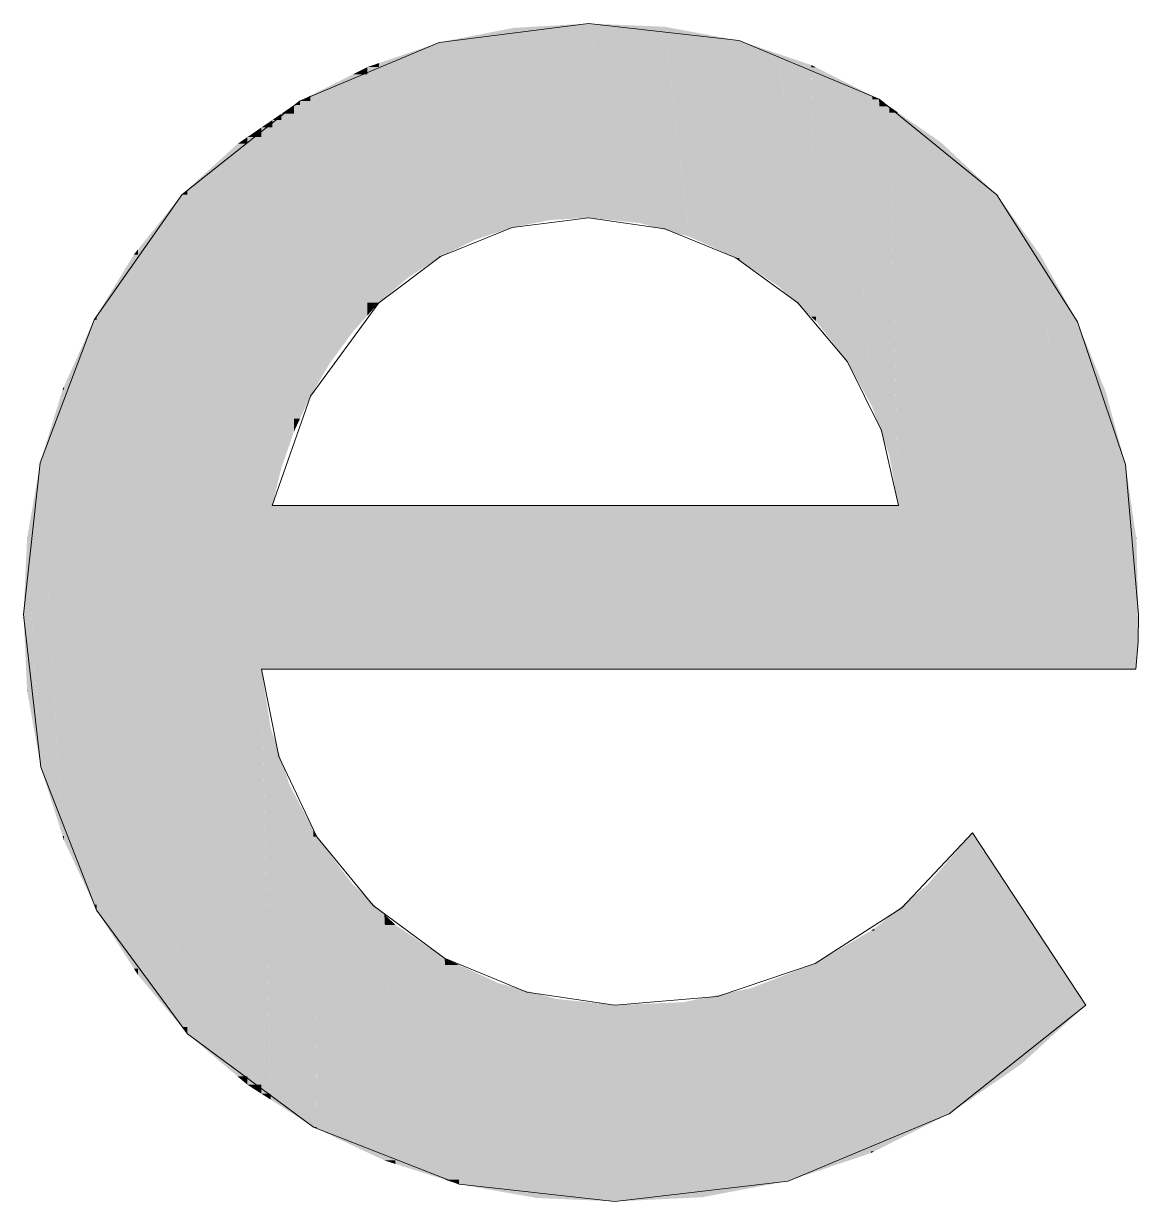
# Model space of a CAD drawing. Extents: x 885 to 2021, y 330 to 1122.
# Drawn here: x 1906.379 to 1907.687, y 647.362 to 648.743 of the extents above; entities that cross this region are included whole.
import ezdxf

# ---------------------------------------------------------------- set-up
doc = ezdxf.new("R2010")
doc.units = 0
doc.layers.get('0').update_dxf_attribs({"lineweight": 18})
doc.layers.add('P11_Plankopf_Ausführung_AF_4_800 Plankopf', color=7, linetype='Continuous', lineweight=25)

# ---------------------------------------------------------------- blocks, each defined once
blk = doc.blocks.new('Referenz-A0T8DI3SAL', base_point=(1729.7843, 502.0648))
at = {"layer": 'P11_Plankopf_Ausführung_AF_4_800 Plankopf', "color": 0, "linetype": 'Continuous', "lineweight": 13, "ltscale": 16.9}
for p, q in [((1907.0419, 648.7432), (1906.8665, 648.721)), ((1907.2185, 648.7232), (1907.0419, 648.7432)), ((1907.3825, 648.6544), (1907.2185, 648.7232)), ((1906.8665, 648.721), (1906.7035, 648.6524)), ((1907.5206, 648.5425), (1907.3825, 648.6544)), ((1906.7035, 648.6524), (1906.5649, 648.5425)), ((1906.5649, 648.5425), (1906.462, 648.3959)), ((1907.615, 648.3934), (1907.5206, 648.5425)), ((1906.9522, 648.5041), (1906.8684, 648.4701)), ((1907.0419, 648.5156), (1906.9522, 648.5041)), ((1907.1311, 648.5025), (1907.0419, 648.5156)), ((1907.2145, 648.4685), (1907.1311, 648.5025)), ((1906.8684, 648.4701), (1906.796, 648.4159)), ((1907.2874, 648.4156), (1907.2145, 648.4685)), ((1906.796, 648.4159), (1906.7157, 648.3063)), ((1907.3455, 648.3467), (1907.2874, 648.4156)), ((1906.462, 648.3959), (1906.3989, 648.2283)), ((1907.6714, 648.2261), (1907.615, 648.3934)), ((1907.3855, 648.266), (1907.3455, 648.3467)), ((1906.7157, 648.3063), (1906.671, 648.178)), ((1907.4051, 648.178), (1907.3855, 648.266)), ((1906.3989, 648.2283), (1906.3793, 648.0503)), ((1907.6865, 648.0503), (1907.6714, 648.2261)), ((1907.4051, 648.178), (1906.671, 648.178)), ((1906.3793, 648.0503), (1906.3995, 647.8714)), ((1907.6861, 648.0182), (1907.6865, 648.0503)), ((1907.6837, 647.9862), (1907.6861, 648.0182)), ((1906.6583, 647.9862), (1906.6786, 647.884)), ((1906.6583, 647.9862), (1907.6837, 647.9862)), ((1906.6786, 647.884), (1906.7232, 647.7898)), ((1906.3995, 647.8714), (1906.465, 647.7037)), ((1906.7232, 647.7898), (1906.7893, 647.7093)), ((1907.4091, 647.7065), (1907.4919, 647.7945)), ((1907.6248, 647.5924), (1907.4919, 647.7945)), ((1906.465, 647.7037), (1906.5715, 647.5586)), ((1906.7893, 647.7093), (1906.8731, 647.6473)), ((1907.3075, 647.6412), (1907.4091, 647.7065)), ((1906.8731, 647.6473), (1906.9695, 647.6075)), ((1907.193, 647.6024), (1907.3075, 647.6412)), ((1906.9695, 647.6075), (1907.0726, 647.5924)), ((1907.0726, 647.5924), (1907.193, 647.6024)), ((1907.4647, 647.4649), (1907.6248, 647.5924)), ((1906.5715, 647.5586), (1906.7192, 647.4494)), ((1907.2758, 647.3861), (1907.4647, 647.4649)), ((1906.7192, 647.4494), (1906.8901, 647.3824)), ((1907.0726, 647.3622), (1907.2758, 647.3861)), ((1906.8901, 647.3824), (1907.0726, 647.3622))]:
    blk.add_line(p, q, dxfattribs=at)
at = {"layer": 'P11_Plankopf_Ausführung_AF_4_800 Plankopf', "color": 0, "linetype": 'Continuous', "lineweight": 0, "ltscale": 0.0169}
for points in [[(1906.9522, 648.7294), (1906.9092, 648.7294), (1906.9522, 648.7378)], [(1906.9534, 648.7378), (1906.9522, 648.7378), (1906.9534, 648.7381)], [(1906.9534, 648.5044), (1906.9522, 648.5044), (1906.9522, 648.7378)], [(1906.9534, 648.5044), (1906.9534, 648.7378), (1906.9522, 648.7378)], [(1906.9967, 648.7381), (1906.9534, 648.7381), (1906.9967, 648.7406)], [(1906.9967, 648.5128), (1906.9534, 648.5128), (1906.9534, 648.7381)], [(1906.9967, 648.5128), (1906.9967, 648.7381), (1906.9534, 648.7381)], [(1907.0419, 648.7406), (1906.9967, 648.7406), (1907.0419, 648.7432)], [(1907.0419, 648.5156), (1906.9967, 648.5156), (1906.9967, 648.7406)], [(1907.0419, 648.5156), (1907.0419, 648.7406), (1906.9967, 648.7406)], [(1907.1001, 648.5156), (1907.0419, 648.5156), (1907.0419, 648.7432)], [(1907.1017, 648.7407), (1907.0426, 648.7407), (1907.0419, 648.7432)], [(1907.1017, 648.5093), (1907.1017, 648.7407), (1907.0426, 648.7407)], [(1907.13, 648.5093), (1907.1017, 648.5093), (1907.1017, 648.7407)], [(1907.1309, 648.7395), (1907.1019, 648.7395), (1907.1017, 648.7407)], [(1907.1309, 648.5013), (1907.1309, 648.7395), (1907.1019, 648.7395)], [(1907.1588, 648.5013), (1907.1309, 648.5013), (1907.1309, 648.7395)], [(1907.1598, 648.7341), (1907.1316, 648.7341), (1907.1309, 648.7395)], [(1906.9092, 648.7214), (1906.8684, 648.7214), (1906.9092, 648.7294)], [(1906.9522, 648.5041), (1906.9092, 648.5041), (1906.9092, 648.7294)], [(1906.9522, 648.5041), (1906.9522, 648.7294), (1906.9092, 648.7294)], [(1907.1598, 648.4934), (1907.1598, 648.7341), (1907.1316, 648.7341)], [(1907.2094, 648.4934), (1907.1598, 648.4934), (1907.1598, 648.7341)], [(1907.2145, 648.7239), (1907.1619, 648.7239), (1907.1598, 648.7341)], [(1907.2145, 648.4685), (1907.2145, 648.7239), (1907.1619, 648.7239)], [(1907.2185, 648.4685), (1907.2145, 648.4685), (1907.2145, 648.7239)], [(1907.2185, 648.7232), (1907.2145, 648.7232), (1907.2145, 648.7239)], [(1907.2185, 648.4658), (1907.2185, 648.7232), (1907.2145, 648.7232)], [(1907.2596, 648.4658), (1907.2185, 648.4658), (1907.2185, 648.7232)], [(1907.2645, 648.7076), (1907.221, 648.7076), (1907.2185, 648.7232)], [(1906.8665, 648.7086), (1906.8305, 648.7086), (1906.8665, 648.721)], [(1906.8684, 648.721), (1906.8665, 648.721), (1906.8684, 648.7214)], [(1906.8684, 648.4701), (1906.8665, 648.4701), (1906.8665, 648.721)], [(1906.8684, 648.4701), (1906.8684, 648.721), (1906.8665, 648.721)], [(1906.9092, 648.4898), (1906.8684, 648.4898), (1906.8684, 648.7214)], [(1906.9092, 648.4898), (1906.9092, 648.7214), (1906.8684, 648.7214)], [(1906.796, 648.6922), (1906.7826, 648.6922), (1906.796, 648.6968)], [(1906.8305, 648.6968), (1906.796, 648.6968), (1906.8305, 648.7086)], [(1906.8305, 648.4454), (1906.796, 648.4454), (1906.796, 648.6968)], [(1906.8305, 648.4454), (1906.8305, 648.6968), (1906.796, 648.6968)], [(1906.8665, 648.4689), (1906.8305, 648.4689), (1906.8305, 648.7086)], [(1906.8665, 648.4689), (1906.8665, 648.7086), (1906.8305, 648.7086)], [(1907.2645, 648.4351), (1907.2645, 648.7076), (1907.221, 648.7076)], [(1907.2985, 648.4351), (1907.2645, 648.4351), (1907.2645, 648.7076)], [(1907.3029, 648.6946), (1907.2662, 648.6946), (1907.2645, 648.7076)], [(1906.7657, 648.6702), (1906.7388, 648.6702), (1906.7657, 648.6837)], [(1906.7826, 648.6837), (1906.7657, 648.6837), (1906.7826, 648.6922)], [(1906.7826, 648.401), (1906.7657, 648.401), (1906.7657, 648.6837)], [(1906.7826, 648.401), (1906.7826, 648.6837), (1906.7657, 648.6837)], [(1906.796, 648.4159), (1906.7826, 648.4159), (1906.7826, 648.6922)], [(1906.796, 648.4159), (1906.796, 648.6922), (1906.7826, 648.6922)], [(1907.3029, 648.3994), (1907.3029, 648.6946), (1907.2662, 648.6946)], [(1907.3085, 648.3994), (1907.3029, 648.3994), (1907.3029, 648.6946)], [(1907.3086, 648.6918), (1907.303, 648.6918), (1907.3029, 648.6946)], [(1907.3086, 648.3942), (1907.3086, 648.6918), (1907.303, 648.6918)], [(1907.3404, 648.3942), (1907.3086, 648.3942), (1907.3086, 648.6918)], [(1907.3455, 648.6731), (1907.3106, 648.6731), (1907.3086, 648.6918)], [(1906.7388, 648.6586), (1906.7157, 648.6586), (1906.7388, 648.6702)], [(1906.7657, 648.3821), (1906.7388, 648.3821), (1906.7388, 648.6702)], [(1906.7657, 648.3821), (1906.7657, 648.6702), (1906.7388, 648.6702)], [(1907.3455, 648.3467), (1907.3455, 648.6731), (1907.3106, 648.6731)], [(1907.3703, 648.3467), (1907.3455, 648.3467), (1907.3455, 648.6731)], [(1907.3744, 648.6585), (1907.3466, 648.6585), (1907.3455, 648.6731)], [(1906.7157, 648.6524), (1906.7035, 648.6524), (1906.7157, 648.6586)], [(1906.7388, 648.3455), (1906.7157, 648.3455), (1906.7157, 648.6586)], [(1906.7388, 648.3455), (1906.7388, 648.6586), (1906.7157, 648.6586)], [(1907.3744, 648.2939), (1907.3744, 648.6585), (1907.3466, 648.6585)], [(1907.382, 648.2939), (1907.3744, 648.2939), (1907.3744, 648.6585)], [(1907.3825, 648.6544), (1907.3744, 648.6544), (1907.3744, 648.6585)], [(1907.3825, 648.271), (1907.3825, 648.6544), (1907.3744, 648.6544)], [(1907.3934, 648.271), (1907.3825, 648.271), (1907.3825, 648.6544)], [(1907.3944, 648.6461), (1907.3827, 648.6461), (1907.3825, 648.6544)], [(1906.6966, 648.6374), (1906.6816, 648.6374), (1906.6966, 648.6477)], [(1906.7035, 648.6477), (1906.6966, 648.6477), (1906.7035, 648.6524)], [(1906.7035, 648.2799), (1906.6966, 648.2799), (1906.6966, 648.6477)], [(1906.7035, 648.2799), (1906.7035, 648.6477), (1906.6966, 648.6477)], [(1906.7157, 648.3063), (1906.7035, 648.3063), (1906.7035, 648.6524)], [(1906.7157, 648.3063), (1906.7157, 648.6524), (1906.7035, 648.6524)], [(1907.3944, 648.2372), (1907.3944, 648.6461), (1907.3827, 648.6461)], [(1907.4037, 648.2372), (1907.3944, 648.2372), (1907.3944, 648.6461)], [(1907.4051, 648.6386), (1907.3946, 648.6386), (1907.3944, 648.6461)], [(1906.671, 648.6214), (1906.6583, 648.6214), (1906.671, 648.63)], [(1906.6816, 648.63), (1906.671, 648.63), (1906.6816, 648.6374)], [(1906.6816, 648.2222), (1906.671, 648.2222), (1906.671, 648.63)], [(1906.6816, 648.2222), (1906.6816, 648.63), (1906.671, 648.63)], [(1906.6966, 648.2651), (1906.6816, 648.2651), (1906.6816, 648.6374)], [(1906.6966, 648.2651), (1906.6966, 648.6374), (1906.6816, 648.6374)], [(1907.4051, 648.178), (1907.4051, 648.6386), (1907.3946, 648.6386)], [(1907.4051, 647.9862), (1907.4555, 647.9862), (1907.4051, 648.6386)], [(1907.4555, 648.6034), (1907.4078, 648.6034), (1907.4051, 648.6386)], [(1906.6583, 648.61), (1906.6417, 648.61), (1906.6583, 648.6214)], [(1906.6583, 647.9862), (1906.671, 647.9862), (1906.6583, 648.6214)], [(1906.671, 647.9862), (1906.671, 648.6214), (1906.6583, 648.6214)], [(1906.6304, 648.5485), (1906.5715, 648.5485), (1906.6304, 648.6022)], [(1906.6417, 648.6022), (1906.6304, 648.6022), (1906.6417, 648.61)], [(1906.6416, 647.5087), (1906.6304, 647.5087), (1906.6304, 648.6022)], [(1906.6417, 647.4991), (1906.6417, 648.6022), (1906.6304, 648.6022)], [(1906.6582, 647.4991), (1906.6417, 647.4991), (1906.6417, 648.61)], [(1906.6583, 647.4884), (1906.6583, 648.61), (1906.6417, 648.61)], [(1907.4555, 647.9862), (1907.4555, 648.6034), (1907.4078, 648.6034)], [(1907.4555, 647.9862), (1907.5206, 647.9862), (1907.4555, 648.6034)], [(1907.5206, 648.5425), (1907.4619, 648.5425), (1907.4555, 648.6034)], [(1906.5715, 648.5425), (1906.5649, 648.5425), (1906.5715, 648.5485)], [(1906.6276, 647.5586), (1906.5715, 647.5586), (1906.5715, 648.5485)], [(1906.6304, 647.5087), (1906.6304, 648.5485), (1906.5715, 648.5485)], [(1906.5649, 648.4783), (1906.5135, 648.4783), (1906.5649, 648.5425)], [(1906.5715, 647.5665), (1906.5649, 647.5665), (1906.5649, 648.5425)], [(1906.5715, 647.5586), (1906.5715, 648.5425), (1906.5649, 648.5425)], [(1907.5206, 647.9862), (1907.5206, 648.5425), (1907.4619, 648.5425)], [(1907.5206, 647.9862), (1907.5722, 647.9862), (1907.5206, 648.5425)], [(1907.5722, 648.4708), (1907.5272, 648.4708), (1907.5206, 648.5425)], [(1906.9092, 648.4898), (1906.9522, 648.5041), (1906.9092, 648.5041)], [(1906.9522, 648.5041), (1906.9534, 648.5044), (1906.9522, 648.5044)], [(1906.9534, 648.5044), (1906.9967, 648.5128), (1906.9534, 648.5128)], [(1906.9967, 648.5128), (1907.0419, 648.5156), (1906.9967, 648.5156)], [(1907.1017, 648.5093), (1907.1001, 648.5156), (1907.0419, 648.5156)], [(1907.1309, 648.5013), (1907.13, 648.5093), (1907.1017, 648.5093)], [(1906.8684, 648.4701), (1906.9092, 648.4898), (1906.8684, 648.4898)], [(1907.1598, 648.4934), (1907.1588, 648.5013), (1907.1309, 648.5013)], [(1907.2145, 648.4685), (1907.2094, 648.4934), (1907.1598, 648.4934)], [(1906.5135, 648.4724), (1906.5088, 648.4724), (1906.5135, 648.4783)], [(1906.5614, 647.6277), (1906.5135, 647.6277), (1906.5135, 648.4783)], [(1906.5649, 647.5665), (1906.5649, 648.4783), (1906.5135, 648.4783)], [(1906.5088, 648.4008), (1906.465, 648.4008), (1906.5088, 648.4724)], [(1906.5135, 647.635), (1906.5088, 647.635), (1906.5088, 648.4724)], [(1906.5135, 647.6277), (1906.5135, 648.4724), (1906.5088, 648.4724)], [(1906.8305, 648.4454), (1906.8665, 648.4689), (1906.8305, 648.4689)], [(1906.8665, 648.4689), (1906.8684, 648.4701), (1906.8665, 648.4701)], [(1907.2185, 648.4658), (1907.2185, 648.4685), (1907.2145, 648.4685)], [(1907.2645, 648.4351), (1907.2596, 648.4658), (1907.2185, 648.4658)], [(1907.5722, 647.9862), (1907.5722, 648.4708), (1907.5272, 648.4708)], [(1907.5722, 647.9862), (1907.615, 647.9862), (1907.5722, 648.4708)], [(1907.615, 648.3934), (1907.5791, 648.3934), (1907.5722, 648.4708)], [(1906.796, 648.4159), (1906.8305, 648.4454), (1906.796, 648.4454)], [(1907.3029, 648.3994), (1907.2985, 648.4351), (1907.2645, 648.4351)], [(1906.7826, 648.401), (1906.796, 648.4159), (1906.7826, 648.4159)], [(1906.462, 648.3177), (1906.4268, 648.3177), (1906.462, 648.3959)], [(1906.465, 648.3959), (1906.462, 648.3959), (1906.465, 648.4008)], [(1906.465, 647.7101), (1906.462, 647.7101), (1906.462, 648.3959)], [(1906.465, 647.7037), (1906.465, 648.3959), (1906.462, 648.3959)], [(1906.5049, 647.7037), (1906.465, 647.7037), (1906.465, 648.4008)], [(1906.5088, 647.635), (1906.5088, 648.4008), (1906.465, 648.4008)], [(1906.7657, 648.3821), (1906.7826, 648.401), (1906.7657, 648.401)], [(1907.3086, 648.3942), (1907.3085, 648.3994), (1907.3029, 648.3994)], [(1907.3455, 648.3467), (1907.3404, 648.3942), (1907.3086, 648.3942)], [(1907.615, 647.9862), (1907.615, 648.3934), (1907.5791, 648.3934)], [(1907.615, 647.9862), (1907.6482, 647.9862), (1907.615, 648.3934)], [(1907.6482, 648.3115), (1907.6217, 648.3115), (1907.615, 648.3934)], [(1906.7388, 648.3455), (1906.7657, 648.3821), (1906.7388, 648.3821)], [(1906.7157, 648.3063), (1906.7388, 648.3455), (1906.7157, 648.3455)], [(1907.3744, 648.2939), (1907.3703, 648.3467), (1907.3455, 648.3467)], [(1906.4252, 648.2304), (1906.3995, 648.2304), (1906.4252, 648.3141)], [(1906.4268, 648.3141), (1906.4252, 648.3141), (1906.4268, 648.3177)], [(1906.4268, 647.7905), (1906.4252, 647.7905), (1906.4252, 648.3141)], [(1906.4268, 647.7854), (1906.4268, 648.3141), (1906.4252, 648.3141)], [(1906.4577, 647.7854), (1906.4268, 647.7854), (1906.4268, 648.3177)], [(1906.462, 647.7101), (1906.462, 648.3177), (1906.4268, 648.3177)], [(1907.6482, 647.9862), (1907.6482, 648.3115), (1907.6217, 648.3115)], [(1907.6482, 647.9862), (1907.6714, 647.9862), (1907.6482, 648.3115)], [(1907.6714, 648.2261), (1907.6543, 648.2261), (1907.6482, 648.3115)], [(1906.7035, 648.2799), (1906.7157, 648.3063), (1906.7035, 648.3063)], [(1907.3825, 648.271), (1907.382, 648.2939), (1907.3744, 648.2939)], [(1906.6966, 648.2651), (1906.7035, 648.2799), (1906.6966, 648.2799)], [(1907.3944, 648.2372), (1907.3934, 648.271), (1907.3825, 648.271)], [(1906.6816, 648.2222), (1906.6966, 648.2651), (1906.6816, 648.2651)], [(1906.3989, 648.1404), (1906.3836, 648.1404), (1906.3989, 648.2283)], [(1906.3995, 648.2283), (1906.3989, 648.2283), (1906.3995, 648.2304)], [(1906.3995, 647.8749), (1906.3989, 647.8749), (1906.3989, 648.2283)], [(1906.3995, 647.8714), (1906.3995, 648.2283), (1906.3989, 648.2283)], [(1906.4204, 647.8714), (1906.3995, 647.8714), (1906.3995, 648.2304)], [(1906.4252, 647.7905), (1906.4252, 648.2304), (1906.3995, 648.2304)], [(1907.4051, 648.178), (1907.4037, 648.2372), (1907.3944, 648.2372)], [(1907.6714, 647.9862), (1907.6714, 648.2261), (1907.6543, 648.2261)], [(1907.6714, 647.9862), (1907.6837, 647.9862), (1907.6714, 648.2261)], [(1907.6837, 648.1418), (1907.6757, 648.1418), (1907.6714, 648.2261)], [(1906.671, 648.178), (1906.6816, 648.2222), (1906.671, 648.2222)], [(1906.671, 647.9862), (1907.4051, 647.9862), (1906.671, 648.178)], [(1907.4051, 647.9862), (1907.4051, 648.178), (1906.671, 648.178)], [(1906.3835, 648.0503), (1906.3793, 648.0503), (1906.3835, 648.1399)], [(1906.3836, 648.1399), (1906.3835, 648.1399), (1906.3836, 648.1404)], [(1906.3836, 647.962), (1906.3835, 647.962), (1906.3835, 648.1399)], [(1906.3836, 647.9602), (1906.3836, 648.1399), (1906.3835, 648.1399)], [(1906.3939, 647.9602), (1906.3836, 647.9602), (1906.3836, 648.1404)], [(1906.3989, 647.8749), (1906.3989, 648.1404), (1906.3836, 648.1404)], [(1907.6837, 647.9862), (1907.6837, 648.1418), (1907.6757, 648.1418)], [(1907.6842, 647.9909), (1907.6837, 647.9909), (1907.6837, 648.1418)], [(1907.6842, 648.1387), (1907.6837, 648.1387), (1907.6837, 648.1418)], [(1907.6842, 647.9909), (1907.6842, 648.1387), (1907.6837, 648.1387)], [(1907.6848, 647.9969), (1907.6842, 647.9969), (1907.6842, 648.1387)], [(1907.6848, 648.1158), (1907.6843, 648.1158), (1907.6842, 648.1387)], [(1907.6848, 647.9969), (1907.6848, 648.1158), (1907.6843, 648.1158)], [(1907.6856, 648.0075), (1907.6848, 648.0075), (1907.6848, 648.1158)], [(1907.6856, 648.0843), (1907.685, 648.0843), (1907.6848, 648.1158)], [(1907.6856, 648.0075), (1907.6856, 648.0843), (1907.685, 648.0843)], [(1907.6861, 648.0182), (1907.6856, 648.0182), (1907.6856, 648.0843)], [(1907.6861, 648.0621), (1907.6858, 648.0621), (1907.6856, 648.0843)], [(1907.6861, 648.0182), (1907.6861, 648.0621), (1907.6858, 648.0621)], [(1907.6865, 648.0278), (1907.6861, 648.0278), (1907.6861, 648.0621)], [(1907.6865, 648.0503), (1907.6863, 648.0503), (1907.6861, 648.0621)], [(1906.3835, 647.962), (1906.3835, 648.0503), (1906.3793, 648.0503)], [(1907.6865, 648.0278), (1907.6865, 648.0503), (1907.6863, 648.0503)], [(1907.6865, 648.0289), (1907.6865, 648.0289), (1907.6865, 648.0503)], [(1907.6865, 648.0476), (1907.6865, 648.0476), (1907.6865, 648.0503)], [(1907.6865, 648.0289), (1907.6865, 648.0476), (1907.6865, 648.0476)], [(1907.6866, 648.0396), (1907.6865, 648.0396), (1907.6865, 648.0476)], [(1907.6865, 648.0289), (1907.6866, 648.0396), (1907.6865, 648.0396)], [(1907.6861, 648.0182), (1907.6865, 648.0278), (1907.6861, 648.0278)], [(1907.6865, 648.0278), (1907.6865, 648.0289), (1907.6865, 648.0289)], [(1907.6848, 647.9969), (1907.6856, 648.0075), (1907.6848, 648.0075)], [(1907.6856, 648.0075), (1907.6861, 648.0182), (1907.6856, 648.0182)], [(1907.6842, 647.9909), (1907.6848, 647.9969), (1907.6842, 647.9969)], [(1906.6689, 647.4884), (1906.6583, 647.4884), (1906.6583, 647.9862)], [(1906.6691, 647.9175), (1906.6598, 647.9175), (1906.6583, 647.9862)], [(1907.6837, 647.9862), (1907.6842, 647.9909), (1907.6837, 647.9909)], [(1906.3836, 647.9602), (1906.3836, 647.962), (1906.3835, 647.962)], [(1906.3989, 647.8749), (1906.3939, 647.9602), (1906.3836, 647.9602)], [(1906.6691, 647.4816), (1906.6691, 647.9175), (1906.6598, 647.9175)], [(1906.6902, 647.4816), (1906.6691, 647.4816), (1906.6691, 647.9175)], [(1906.6909, 647.8514), (1906.6723, 647.8514), (1906.6691, 647.9175)], [(1906.3995, 647.8714), (1906.3995, 647.8749), (1906.3989, 647.8749)], [(1906.4252, 647.7905), (1906.4204, 647.8714), (1906.3995, 647.8714)], [(1906.6909, 647.4676), (1906.6909, 647.8514), (1906.6723, 647.8514)], [(1906.7179, 647.4676), (1906.6909, 647.4676), (1906.6909, 647.8514)], [(1906.7192, 647.7974), (1906.6947, 647.7974), (1906.6909, 647.8514)], [(1906.4268, 647.7854), (1906.4268, 647.7905), (1906.4252, 647.7905)], [(1906.462, 647.7101), (1906.4577, 647.7854), (1906.4268, 647.7854)], [(1906.7192, 647.4494), (1906.7192, 647.7974), (1906.6947, 647.7974)], [(1906.7231, 647.4494), (1906.7192, 647.4494), (1906.7192, 647.7974)], [(1906.7232, 647.7898), (1906.7192, 647.7898), (1906.7192, 647.7974)], [(1906.7232, 647.4475), (1906.7232, 647.7898), (1906.7192, 647.7898)], [(1906.7628, 647.4475), (1906.7232, 647.4475), (1906.7232, 647.7898)], [(1906.7651, 647.7343), (1906.7296, 647.7343), (1906.7232, 647.7898)], [(1907.4919, 647.7631), (1907.4647, 647.7631), (1907.4919, 647.7945)], [(1907.5492, 647.5231), (1907.4919, 647.5231), (1907.4919, 647.7945)], [(1907.5492, 647.7074), (1907.5103, 647.7074), (1907.4919, 647.7945)], [(1907.4647, 647.7335), (1907.4391, 647.7335), (1907.4647, 647.7631)], [(1907.4919, 647.4836), (1907.4647, 647.4836), (1907.4647, 647.7631)], [(1907.4919, 647.4836), (1907.4919, 647.7631), (1907.4647, 647.7631)], [(1906.7651, 647.4278), (1906.7651, 647.7343), (1906.7296, 647.7343)], [(1906.8004, 647.4278), (1906.7651, 647.4278), (1906.7651, 647.7343)], [(1906.8024, 647.6988), (1906.7692, 647.6988), (1906.7651, 647.7343)], [(1907.4391, 647.682), (1907.377, 647.682), (1907.4391, 647.7335)], [(1907.4647, 647.4649), (1907.4391, 647.4649), (1907.4391, 647.7335)], [(1907.4647, 647.4649), (1907.4647, 647.7335), (1907.4391, 647.7335)], [(1906.465, 647.7037), (1906.465, 647.7101), (1906.462, 647.7101)], [(1906.5088, 647.635), (1906.5049, 647.7037), (1906.465, 647.7037)], [(1907.5492, 647.5231), (1907.5492, 647.7074), (1907.5103, 647.7074)], [(1907.6248, 647.5924), (1907.5492, 647.5924), (1907.5492, 647.7074)], [(1906.8024, 647.4103), (1906.8024, 647.6988), (1906.7692, 647.6988)], [(1906.8153, 647.4103), (1906.8024, 647.4103), (1906.8024, 647.6988)], [(1906.8155, 647.6863), (1906.803, 647.6863), (1906.8024, 647.6988)], [(1906.8155, 647.4061), (1906.8155, 647.6863), (1906.803, 647.6863)], [(1906.8696, 647.4061), (1906.8155, 647.4061), (1906.8155, 647.6863)], [(1906.8731, 647.6473), (1906.8231, 647.6473), (1906.8155, 647.6863)], [(1907.373, 647.6412), (1907.3075, 647.6412), (1907.373, 647.6796)], [(1907.377, 647.6796), (1907.373, 647.6796), (1907.377, 647.682)], [(1907.377, 647.4209), (1907.373, 647.4209), (1907.373, 647.6796)], [(1907.377, 647.4209), (1907.377, 647.6796), (1907.373, 647.6796)], [(1907.4391, 647.452), (1907.377, 647.452), (1907.377, 647.682)], [(1907.4391, 647.452), (1907.4391, 647.682), (1907.377, 647.682)], [(1906.8731, 647.3878), (1906.8731, 647.6473), (1906.8231, 647.6473)], [(1906.8898, 647.3878), (1906.8731, 647.3878), (1906.8731, 647.6473)], [(1906.8901, 647.6394), (1906.8736, 647.6394), (1906.8731, 647.6473)], [(1906.5135, 647.6277), (1906.5135, 647.635), (1906.5088, 647.635)], [(1906.8901, 647.3824), (1906.8901, 647.6394), (1906.8736, 647.6394)], [(1906.9349, 647.3824), (1906.8901, 647.3824), (1906.8901, 647.6394)], [(1906.9363, 647.6181), (1906.8938, 647.6181), (1906.8901, 647.6394)], [(1907.3075, 647.629), (1907.2758, 647.629), (1907.3075, 647.6412)], [(1907.373, 647.4189), (1907.3075, 647.4189), (1907.3075, 647.6412)], [(1907.373, 647.4189), (1907.373, 647.6412), (1907.3075, 647.6412)], [(1906.5649, 647.5665), (1906.5614, 647.6277), (1906.5135, 647.6277)], [(1906.9363, 647.3742), (1906.9363, 647.6181), (1906.8938, 647.6181)], [(1906.9793, 647.3742), (1906.9363, 647.3742), (1906.9363, 647.6181)], [(1906.9807, 647.6059), (1906.9384, 647.6059), (1906.9363, 647.6181)], [(1907.2758, 647.6122), (1907.2322, 647.6122), (1907.2758, 647.629)], [(1907.3075, 647.3968), (1907.2758, 647.3968), (1907.2758, 647.629)], [(1907.3075, 647.3968), (1907.3075, 647.629), (1907.2758, 647.629)], [(1906.9807, 647.3663), (1906.9807, 647.6059), (1906.9384, 647.6059)], [(1907.0033, 647.3663), (1906.9807, 647.3663), (1906.9807, 647.6059)], [(1907.0034, 647.5997), (1906.9813, 647.5997), (1906.9807, 647.6059)], [(1907.2322, 647.6003), (1907.1751, 647.6003), (1907.2322, 647.6122)], [(1907.2758, 647.3861), (1907.2322, 647.3861), (1907.2322, 647.6122)], [(1907.2758, 647.3861), (1907.2758, 647.6122), (1907.2322, 647.6122)], [(1907.0034, 647.3653), (1907.0034, 647.5997), (1906.9813, 647.5997)], [(1907.0717, 647.3653), (1907.0034, 647.3653), (1907.0034, 647.5997)], [(1907.0726, 647.5924), (1907.0055, 647.5924), (1907.0034, 647.5997)], [(1907.0726, 647.3622), (1907.0726, 647.5924), (1907.0055, 647.5924)], [(1907.1532, 647.5924), (1907.0726, 647.5924), (1907.1532, 647.5958)], [(1907.1532, 647.366), (1907.0726, 647.366), (1907.0726, 647.5924)], [(1907.1532, 647.366), (1907.1532, 647.5924), (1907.0726, 647.5924)], [(1907.1751, 647.5958), (1907.1532, 647.5958), (1907.1751, 647.6003)], [(1907.1751, 647.3671), (1907.1532, 647.3671), (1907.1532, 647.5958)], [(1907.1751, 647.3671), (1907.1751, 647.5958), (1907.1532, 647.5958)], [(1907.2322, 647.3779), (1907.1751, 647.3779), (1907.1751, 647.6003)], [(1907.2322, 647.3779), (1907.2322, 647.6003), (1907.1751, 647.6003)], [(1907.5492, 647.5231), (1907.6248, 647.5924), (1907.5492, 647.5924)], [(1906.5715, 647.5586), (1906.5715, 647.5665), (1906.5649, 647.5665)], [(1906.6304, 647.5087), (1906.6276, 647.5586), (1906.5715, 647.5586)], [(1907.4919, 647.4836), (1907.5492, 647.5231), (1907.4919, 647.5231)], [(1906.6417, 647.4991), (1906.6416, 647.5087), (1906.6304, 647.5087)], [(1906.6583, 647.4884), (1906.6582, 647.4991), (1906.6417, 647.4991)], [(1906.6691, 647.4816), (1906.6689, 647.4884), (1906.6583, 647.4884)], [(1906.6909, 647.4676), (1906.6902, 647.4816), (1906.6691, 647.4816)], [(1907.4647, 647.4649), (1907.4919, 647.4836), (1907.4647, 647.4836)], [(1906.7192, 647.4494), (1906.7179, 647.4676), (1906.6909, 647.4676)], [(1907.4391, 647.452), (1907.4647, 647.4649), (1907.4391, 647.4649)], [(1906.7232, 647.4475), (1906.7231, 647.4494), (1906.7192, 647.4494)], [(1906.7651, 647.4278), (1906.7628, 647.4475), (1906.7232, 647.4475)], [(1907.377, 647.4209), (1907.4391, 647.452), (1907.377, 647.452)], [(1906.8024, 647.4103), (1906.8004, 647.4278), (1906.7651, 647.4278)], [(1907.3075, 647.3968), (1907.373, 647.4189), (1907.3075, 647.4189)], [(1907.373, 647.4189), (1907.377, 647.4209), (1907.373, 647.4209)], [(1906.8155, 647.4061), (1906.8153, 647.4103), (1906.8024, 647.4103)], [(1906.8731, 647.3878), (1906.8696, 647.4061), (1906.8155, 647.4061)], [(1906.8901, 647.3824), (1906.8898, 647.3878), (1906.8731, 647.3878)], [(1907.2322, 647.3779), (1907.2758, 647.3861), (1907.2322, 647.3861)], [(1907.2758, 647.3861), (1907.3075, 647.3968), (1907.2758, 647.3968)], [(1906.9363, 647.3742), (1906.9349, 647.3824), (1906.8901, 647.3824)], [(1906.9807, 647.3663), (1906.9793, 647.3742), (1906.9363, 647.3742)], [(1907.1751, 647.3671), (1907.2322, 647.3779), (1907.1751, 647.3779)], [(1907.0034, 647.3653), (1907.0033, 647.3663), (1906.9807, 647.3663)], [(1907.0726, 647.3622), (1907.0717, 647.3653), (1907.0034, 647.3653)], [(1907.0726, 647.3622), (1907.1532, 647.366), (1907.0726, 647.366)], [(1907.1532, 647.366), (1907.1751, 647.3671), (1907.1532, 647.3671)]]:
    blk.add_solid(points, dxfattribs=at)

msp = doc.modelspace()

# ---------------------------------------------------------------- block references
at = {"color": 8, "lineweight": 25, "ltscale": 0.25, "true_color": 0x808080}
msp.add_blockref('Referenz-A0T8DI3SAL', (1729.7843, 502.0648), dxfattribs=at)

doc.saveas('drawing.dxf')
